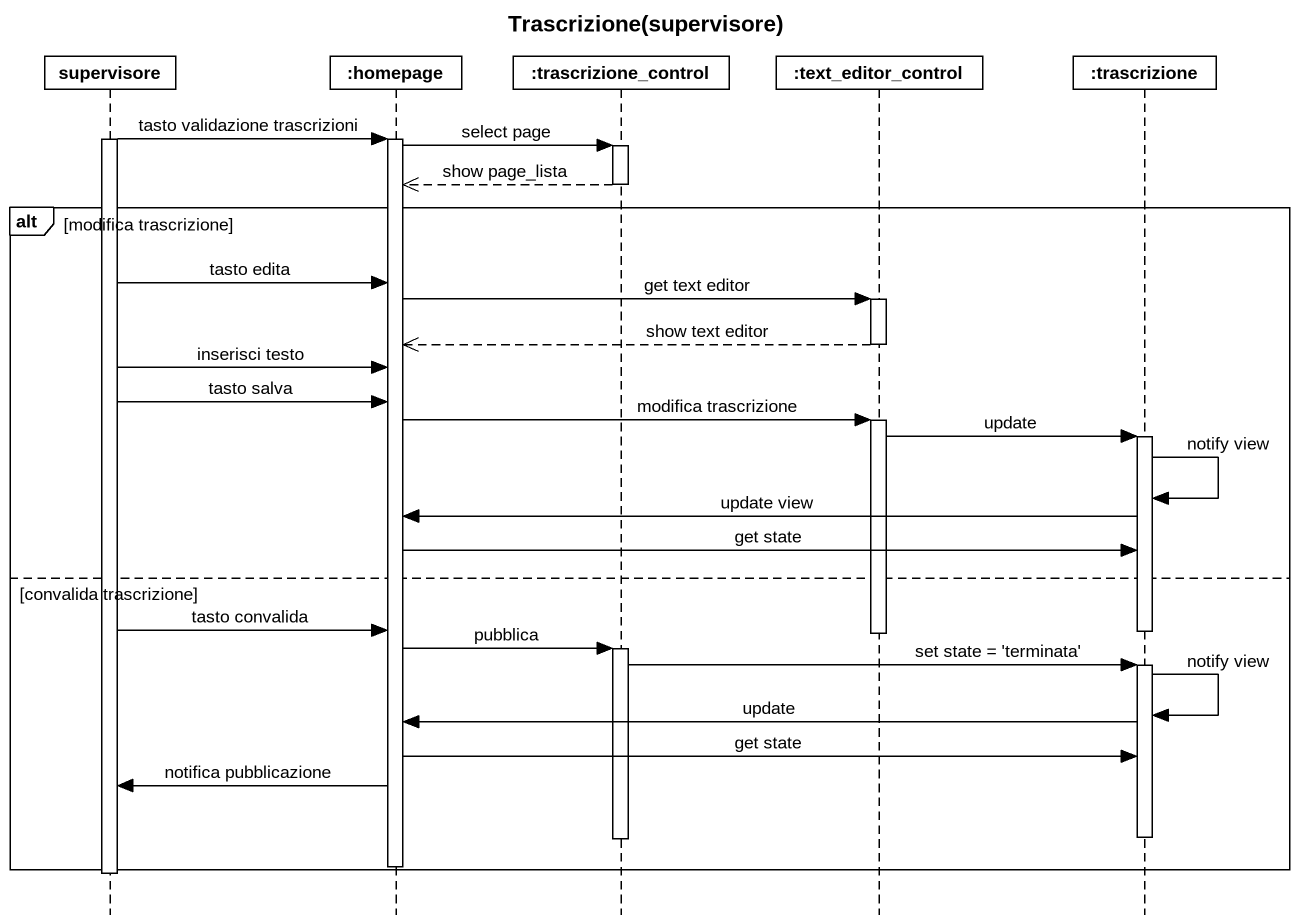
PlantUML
@startuml
title Trascrizione(supervisore)
hide footbox
participant supervisore
participant ":homepage" as homepage
participant ":trascrizione_control" as trascrizione_control
participant ":text_editor_control" as text_editor_control
participant ":trascrizione" as trascrizione

activate supervisore
supervisore -> homepage : tasto validazione trascrizioni
activate homepage
homepage -> trascrizione_control : select page
activate trascrizione_control
trascrizione_control -->> homepage : show page_lista
deactivate trascrizione_control
alt modifica trascrizione
  supervisore -> homepage : tasto edita
  homepage -> text_editor_control : get text editor
  activate text_editor_control
  text_editor_control -->> homepage : show text editor
  deactivate text_editor_control
  supervisore -> homepage : inserisci testo
  supervisore -> homepage : tasto salva
  homepage -> text_editor_control : modifica trascrizione
  activate text_editor_control
  text_editor_control -> trascrizione : update
  activate trascrizione
  trascrizione -> trascrizione : notify view
  trascrizione -> homepage : update view
  homepage -> trascrizione : get state
else convalida trascrizione
  supervisore -> homepage : tasto convalida
  deactivate trascrizione
  deactivate text_editor_control
  homepage -> trascrizione_control : pubblica
  activate trascrizione_control
  trascrizione_control -> trascrizione : set state = 'terminata'
  activate trascrizione
  trascrizione -> trascrizione : notify view
  trascrizione -> homepage : update
  homepage -> trascrizione : get state
  homepage -> supervisore : notifica pubblicazione
  deactivate trascrizione
  deactivate trascrizione_control
  deactivate homepage
end
deactivate supervisore
@enduml
